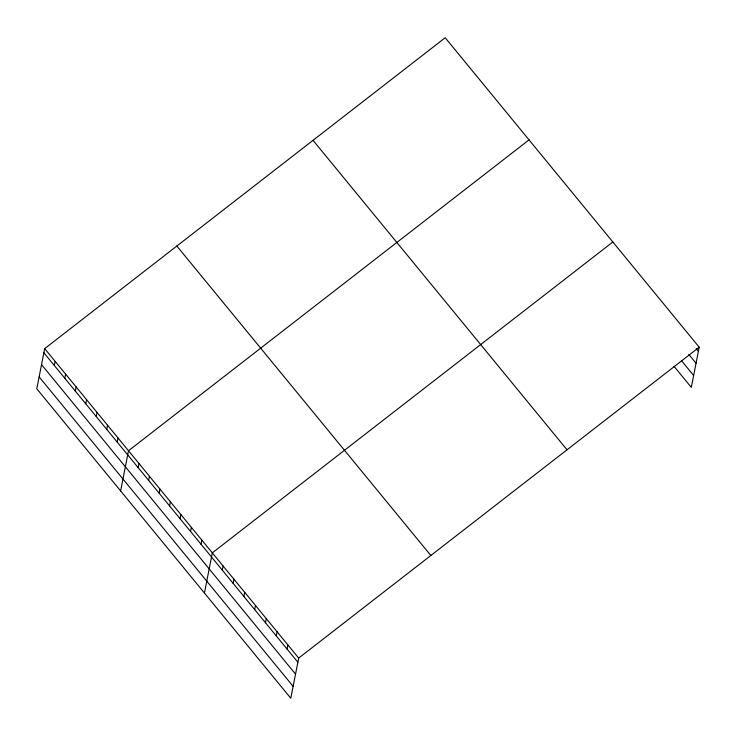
<?xml version="1.0" encoding="UTF-8"?>
<svg xmlns="http://www.w3.org/2000/svg" width="736" height="736" viewBox="0 0 736 736"><rect width="100%" height="100%" fill="white"/><g stroke="black" fill="none" stroke-linecap="round" stroke-linejoin="round"><path stroke-width="1.1" d="M44.684 348.625L36.8 388.792L290.794 698.252L298.678 658.085L699.2 347.208L445.206 37.748L44.684 348.625L298.678 658.085M54.344 365.516L55.154 361.394M64.823 378.286L65.633 374.155M75.302 391.046L76.112 386.924M85.781 403.816L86.59 399.685M96.26 416.576L97.069 412.454M106.738 429.346L107.548 425.224M117.208 442.115L118.018 437.984M120.621 490.912L128.496 450.754L529.018 139.868M138.166 467.645L138.975 463.514M148.644 480.406L149.454 476.284M159.123 493.175L159.933 489.044M169.602 505.936L170.412 501.814M180.081 518.705L180.89 514.574M190.55 531.466L191.36 527.344M201.029 544.235L201.839 540.104M204.442 593.041L212.318 552.874L612.84 241.988M222.3 570.152L223.109 566.021M233.1 583.298L233.91 579.177M243.892 596.454L244.702 592.333M254.693 609.61L255.493 605.48M265.484 622.757L266.294 618.636M276.276 635.913L277.086 631.782M287.077 649.06L287.886 644.938M699.2 347.208L691.316 387.375L674.047 366.326M696.228 348.698L698.39 351.33M688.859 354.458L696.054 363.225M681.416 360.576L693.652 375.48M313.03 140.337L567.024 449.797M176.852 246.036L430.845 555.496M43.875 352.756L297.868 662.216M41.538 364.651L295.532 674.112M39.137 376.896L293.13 686.357"/></g></svg>
